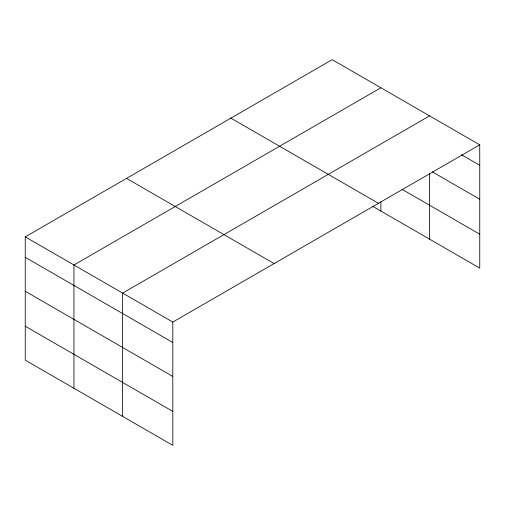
<?xml version="1.0" encoding="UTF-8"?>
<svg xmlns="http://www.w3.org/2000/svg" width="505" height="505" viewBox="0 0 505 505"><rect width="100%" height="100%" fill="white"/><g stroke="black" fill="none" stroke-linecap="round" stroke-linejoin="round"><path stroke-width="0.76" d="M479.75 144.847L332.195 59.653L25.25 236.87L25.25 360.153L172.805 445.347L172.805 322.057L479.75 144.847L479.75 268.13L372.772 206.368M380.89 87.769L73.945 264.98L73.945 388.269M429.585 115.879L122.633 293.096L122.633 416.379M461.444 154.732L479.75 165.299M432.293 171.833L479.75 199.235M401.854 189.224L479.75 234.194M230.905 118.138L378.46 203.326M126.54 178.391L274.095 263.578M25.25 236.87L172.805 322.057M25.25 257.323L172.805 342.51M25.25 291.259L172.805 376.446M25.25 326.217L172.805 411.411M429.585 173.379L429.585 239.168M380.89 201.798L380.89 211.052"/></g></svg>
